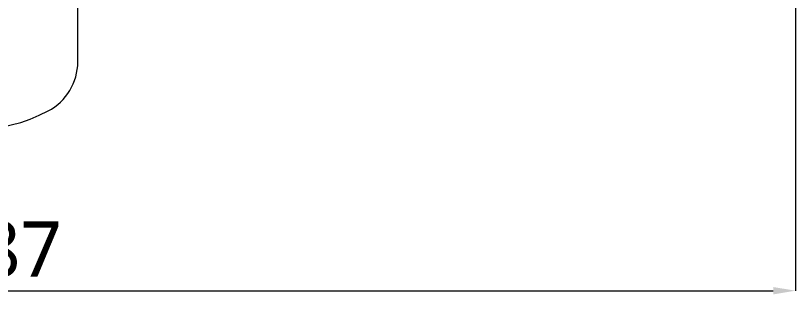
# Model space of a CAD drawing. Extents: x 1155 to 2284, y 0 to 827.
# Drawn here: x 1446.3 to 1586.9, y 512.7 to 563 of the extents above; entities that cross this region are included whole.
import ezdxf

# ---------------------------------------------------------------- set-up
doc = ezdxf.new("R2010")
doc.units = 0
doc.header["$LTSCALE"] = 3
doc.header["$MEASUREMENT"] = 0
doc.header["$PDMODE"] = 3
doc.header["$PDSIZE"] = -10
doc.layers.get('0').update_dxf_attribs({"linetype": 'CONTINUOUS'})
doc.layers.get('DEFPOINTS').update_dxf_attribs({"linetype": 'CONTINUOUS'})
doc.layers.add('1', color=7, linetype='CONTINUOUS')
doc.styles.add('Daelim Dimension', font='NanumGothic.ttf')
doc.dimstyles.new('DEFAULT', dxfattribs={"dimscale": 2, "dimtxt": 2, "dimasz": 2, "dimexe": 0, "dimexo": 2, "dimgap": 1, "dimtad": 1, "dimdec": 1, "dimzin": 9, "dimdsep": 46, "dimtxsty": 'Daelim Dimension', "dimcen": 0.5, "dimclrd": 252, "dimclre": 252, "dimclrt": 3, "dimadec": 1, "dimazin": 0, "dimtfac": 1, "dimtdec": 1, "dimtix": 1, "dimtmove": 0, "dimatfit": 3, "dimfxl": 1, "dimtolj": 1, "dimtzin": 1, "dimlwd": 9, "dimlwe": 9, "dimarcsym": 0})

# ---------------------------------------------------------------- blocks, each defined once
blk = doc.blocks.new('*D7')
at = {"color": 5, "lineweight": 9, "ltscale": 0.5, "transparency": 16777216}
for p, q in [((1299.99, 652.42), (1299.99, 513.38)), ((1586.89, 600.14), (1586.89, 513.38)), ((1303.99, 513.38), (1582.89, 513.38))]:
    blk.add_line(p, q, dxfattribs=at)
at = {"color": 5, "ltscale": 0.5, "transparency": 16777216}
for points in [[(1303.99, 514.04), (1303.99, 512.71), (1299.99, 513.38)], [(1582.89, 514.04), (1582.89, 512.71), (1586.89, 513.38)]]:
    blk.add_solid(points, dxfattribs=at)
at = {"layer": 'DEFPOINTS', "color": 0, "ltscale": 0.5, "transparency": 16777216}
for p in [(1299.99, 656.42), (1586.89, 604.14), (1586.89, 513.38)]:
    blk.add_point(p, dxfattribs=at)
at = {"color": 7, "ltscale": 0.5, "transparency": 16777216, "insert": (1443.44, 520.82), "char_height": 10, "attachment_point": 5, "style": 'Daelim Dimension'}
blk.add_mtext('\\A1;287', dxfattribs=at)

msp = doc.modelspace()

# ---------------------------------------------------------------- linework, layer by layer
at = {"layer": '1', "color": 7, "linetype": 'Continuous', "lineweight": 18}
msp.add_line((1457.49, 554.65), (1457.49, 661.18), dxfattribs=at)
for centre, radius, start, end in [((1447.49, 554.65), 10, 297.8181, 0), ((1438.49, 571.71), 29.29, 242.1819, 297.8181)]:
    msp.add_arc(centre, radius, start, end, dxfattribs=at)

# ---------------------------------------------------------------- dimensions: what is measured, and where the dimension line sits
at = {"color": 5, "ltscale": 0.5}
dim = msp.add_linear_dim(base=(1586.89, 513.38), p1=(1299.99, 656.42), p2=(1586.89, 604.14), dimstyle='DEFAULT', override={"dimtxt": 5, "dimdec": 0, "dimclrd": 5, "dimclre": 5, "dimclrt": 7}, dxfattribs=at)
dim.commit()
dim.dimension.update_dxf_attribs({"geometry": '*D7', "text_midpoint": (1443.44, 520.82)})

doc.saveas('drawing.dxf')
